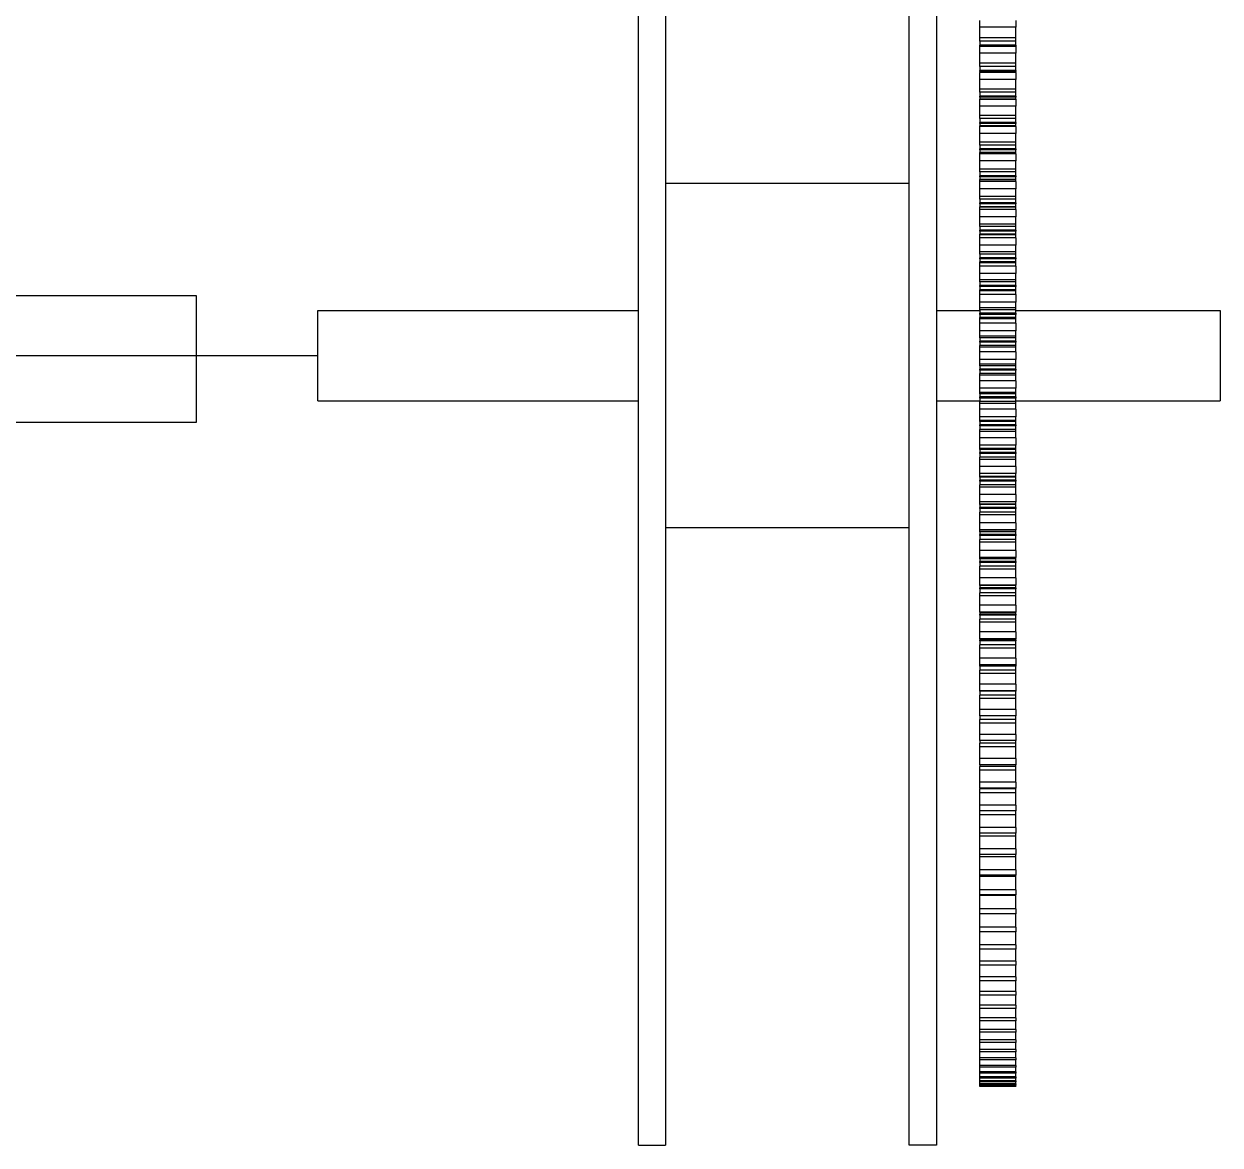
# Model space of a CAD drawing. Extents: x -518 to 2151, y -2845 to -846.
# Drawn here: x 508 to 773.2, y -1342.6 to -1094 of the extents above; entities that cross this region are included whole.
import ezdxf

# ---------------------------------------------------------------- set-up
doc = ezdxf.new("R2010")
doc.units = 0
doc.layers.get('0').update_dxf_attribs({"linetype": 'CONTINUOUS'})
doc.layers.add('green', color=108, linetype='CONTINUOUS')

msp = doc.modelspace()

# ---------------------------------------------------------------- linework, layer by layer
at = {"color": 1}
for p, q in [((644.27634, -1342.57919), (644.27634, -992.57919)), ((650.27634, -992.57919), (650.27634, -1167.57919)), ((704.27634, -1167.57919), (704.27634, -992.57919)), ((710.27634, -992.57919), (710.27634, -1342.57919)), ((719.87102, -1094.76431), (719.87102, -1093.303)), ((719.87102, -1097.09813), (719.87102, -1094.76431)), ((727.87102, -1094.76431), (719.87102, -1094.76431)), ((727.87102, -1093.303), (727.87102, -1094.76431)), ((727.87102, -1097.09813), (727.87102, -1094.76431)), ((727.87102, -1097.09813), (719.87102, -1097.09813)), ((719.87102, -1097.84672), (719.87102, -1097.09813)), ((727.87102, -1097.84672), (727.87102, -1097.09813)), ((727.87102, -1097.84672), (719.87102, -1097.84672)), ((719.87102, -1097.84672), (719.87102, -1098.73798)), ((727.87102, -1098.73798), (719.87102, -1098.73798)), ((719.87102, -1098.95152), (719.87102, -1098.73798)), ((727.87102, -1098.95152), (719.87102, -1098.95152)), ((719.87102, -1098.95152), (719.87102, -1099.01246)), ((727.87102, -1099.01246), (719.87102, -1099.01246)), ((719.87102, -1100.50187), (719.87102, -1099.01246)), ((727.87102, -1098.73798), (727.87102, -1097.84672)), ((727.87102, -1098.73798), (727.87102, -1098.95152)), ((727.87102, -1099.01246), (727.87102, -1098.95152)), ((727.87102, -1099.01246), (727.87102, -1100.50187)), ((727.87102, -1100.50187), (719.87102, -1100.50187)), ((719.87102, -1102.74839), (719.87102, -1100.50187)), ((727.87102, -1102.74839), (719.87102, -1102.74839)), ((719.87102, -1103.46672), (719.87102, -1102.74839)), ((727.87102, -1102.74839), (727.87102, -1100.50187)), ((727.87102, -1103.46672), (727.87102, -1102.74839)), ((727.87102, -1103.46672), (719.87102, -1103.46672)), ((719.87102, -1103.46672), (719.87102, -1104.35255)), ((727.87102, -1104.35255), (719.87102, -1104.35255)), ((719.87102, -1104.56998), (719.87102, -1104.35255)), ((727.87102, -1104.56998), (719.87102, -1104.56998)), ((719.87102, -1104.56998), (719.87102, -1104.82765)), ((727.87102, -1104.82765), (719.87102, -1104.82765)), ((719.87102, -1106.34286), (719.87102, -1104.82765)), ((727.87102, -1104.35255), (727.87102, -1103.46672)), ((727.87102, -1104.35255), (727.87102, -1104.56998)), ((727.87102, -1104.82765), (727.87102, -1104.56998)), ((727.87102, -1104.82765), (727.87102, -1106.34286)), ((727.87102, -1106.34286), (719.87102, -1106.34286)), ((719.87102, -1108.49862), (719.87102, -1106.34286)), ((727.87102, -1108.49862), (727.87102, -1106.34286)), ((719.87102, -1109.18557), (719.87102, -1108.49862)), ((727.87102, -1108.49862), (719.87102, -1108.49862)), ((727.87102, -1109.18557), (719.87102, -1109.18557)), ((719.87102, -1109.18557), (719.87102, -1110.0646)), ((727.87102, -1110.0646), (719.87102, -1110.0646)), ((719.87102, -1110.2856), (719.87102, -1110.0646)), ((727.87102, -1110.2856), (719.87102, -1110.2856)), ((719.87102, -1110.2856), (719.87102, -1110.7247)), ((719.87102, -1110.7247), (727.87102, -1110.7247)), ((719.87102, -1110.73959), (719.87102, -1110.7247)), ((727.87102, -1110.73959), (719.87102, -1110.73959)), ((719.87102, -1112.27828), (719.87102, -1110.73959)), ((727.87102, -1109.18557), (727.87102, -1108.49862)), ((727.87102, -1110.0646), (727.87102, -1109.18557)), ((727.87102, -1110.0646), (727.87102, -1110.2856)), ((727.87102, -1110.7247), (727.87102, -1110.2856)), ((727.87102, -1110.73959), (727.87102, -1110.7247)), ((727.87102, -1110.73959), (727.87102, -1112.27828)), ((727.87102, -1112.27828), (719.87102, -1112.27828)), ((719.87102, -1114.33995), (719.87102, -1112.27828)), ((727.87102, -1114.33995), (727.87102, -1112.27828)), ((727.87102, -1114.33995), (719.87102, -1114.33995)), ((719.87102, -1114.99445), (719.87102, -1114.33995)), ((727.87102, -1114.99445), (719.87102, -1114.99445)), ((719.87102, -1114.99445), (719.87102, -1115.86533)), ((727.87102, -1115.86533), (719.87102, -1115.86533)), ((719.87102, -1116.08956), (719.87102, -1115.86533)), ((727.87102, -1114.99445), (727.87102, -1114.33995)), ((727.87102, -1115.86533), (727.87102, -1114.99445)), ((727.87102, -1115.86533), (727.87102, -1116.08956)), ((727.87102, -1116.08956), (719.87102, -1116.08956)), ((719.87102, -1116.08956), (719.87102, -1116.62887)), ((727.87102, -1116.62887), (719.87102, -1116.62887)), ((719.87102, -1116.73917), (719.87102, -1116.62887)), ((727.87102, -1116.73917), (719.87102, -1116.73917)), ((719.87102, -1118.29896), (719.87102, -1116.73917)), ((727.87102, -1118.29896), (719.87102, -1118.29896)), ((719.87102, -1120.26336), (719.87102, -1118.29896)), ((727.87102, -1116.62887), (727.87102, -1116.08956)), ((727.87102, -1116.73917), (727.87102, -1116.62887)), ((727.87102, -1116.73917), (727.87102, -1118.29896)), ((727.87102, -1120.26336), (727.87102, -1118.29896)), ((719.87102, -1120.88442), (719.87102, -1120.26336)), ((727.87102, -1120.26336), (719.87102, -1120.26336)), ((727.87102, -1120.88442), (719.87102, -1120.88442)), ((719.87102, -1120.88442), (719.87102, -1121.74581)), ((727.87102, -1120.88442), (727.87102, -1120.26336)), ((727.87102, -1121.74581), (727.87102, -1120.88442)), ((727.87102, -1121.74581), (719.87102, -1121.74581)), ((719.87102, -1121.97291), (719.87102, -1121.74581)), ((727.87102, -1121.97291), (719.87102, -1121.97291)), ((719.87102, -1121.97291), (719.87102, -1122.54537)), ((727.87102, -1122.54537), (719.87102, -1122.54537)), ((719.87102, -1122.58168), (719.87102, -1122.54537)), ((727.87102, -1122.58168), (719.87102, -1122.58168)), ((719.87102, -1122.81715), (719.87102, -1122.58168)), ((727.87102, -1122.81715), (719.87102, -1122.81715)), ((719.87102, -1124.39563), (719.87102, -1122.81715)), ((727.87102, -1121.74581), (727.87102, -1121.97291)), ((727.87102, -1122.54537), (727.87102, -1121.97291)), ((727.87102, -1122.58168), (727.87102, -1122.54537)), ((727.87102, -1122.81715), (727.87102, -1122.58168)), ((727.87102, -1122.81715), (727.87102, -1124.39563)), ((727.87102, -1124.39563), (719.87102, -1124.39563)), ((719.87102, -1126.25974), (719.87102, -1124.39563)), ((727.87102, -1126.25974), (719.87102, -1126.25974)), ((719.87102, -1126.84639), (719.87102, -1126.25974)), ((727.87102, -1126.25974), (727.87102, -1124.39563)), ((727.87102, -1126.84639), (727.87102, -1126.25974)), ((727.87102, -1126.84639), (719.87102, -1126.84639)), ((719.87102, -1126.84639), (719.87102, -1127.69696)), ((727.87102, -1127.69696), (719.87102, -1127.69696)), ((719.87102, -1127.92659), (719.87102, -1127.69696)), ((727.87102, -1127.92659), (719.87102, -1127.92659)), ((719.87102, -1127.92659), (719.87102, -1128.52584)), ((727.87102, -1128.52584), (719.87102, -1128.52584)), ((719.87102, -1128.60388), (719.87102, -1128.52584)), ((727.87102, -1128.60388), (719.87102, -1128.60388)), ((719.87102, -1128.96414), (719.87102, -1128.60388)), ((727.87102, -1128.96414), (719.87102, -1128.96414)), ((719.87102, -1130.55889), (719.87102, -1128.96414)), ((727.87102, -1127.69696), (727.87102, -1126.84639)), ((727.87102, -1127.69696), (727.87102, -1127.92659)), ((727.87102, -1128.52584), (727.87102, -1127.92659)), ((727.87102, -1128.60388), (727.87102, -1128.52584)), ((727.87102, -1128.96414), (727.87102, -1128.60388)), ((727.87102, -1128.96414), (727.87102, -1130.55889)), ((704.27634, -1129.42919), (650.27634, -1129.42919)), ((719.87102, -1132.31982), (719.87102, -1130.55889)), ((727.87102, -1130.55889), (719.87102, -1130.55889)), ((727.87102, -1132.31982), (727.87102, -1130.55889)), ((727.87102, -1132.31982), (719.87102, -1132.31982)), ((719.87102, -1132.87117), (719.87102, -1132.31982)), ((727.87102, -1132.87117), (719.87102, -1132.87117)), ((719.87102, -1132.87117), (719.87102, -1133.7096)), ((727.87102, -1133.7096), (719.87102, -1133.7096)), ((719.87102, -1133.94141), (719.87102, -1133.7096)), ((727.87102, -1133.94141), (719.87102, -1133.94141)), ((719.87102, -1133.94141), (719.87102, -1134.56653)), ((727.87102, -1134.56653), (719.87102, -1134.56653)), ((719.87102, -1134.68617), (719.87102, -1134.56653)), ((727.87102, -1132.87117), (727.87102, -1132.31982)), ((727.87102, -1133.7096), (727.87102, -1132.87117)), ((727.87102, -1133.7096), (727.87102, -1133.94141)), ((727.87102, -1134.56653), (727.87102, -1133.94141)), ((727.87102, -1134.68617), (727.87102, -1134.56653)), ((727.87102, -1134.68617), (719.87102, -1134.68617)), ((719.87102, -1135.17068), (719.87102, -1134.68617)), ((727.87102, -1135.17068), (719.87102, -1135.17068)), ((719.87102, -1136.77923), (719.87102, -1135.17068)), ((727.87102, -1136.77923), (719.87102, -1136.77923)), ((719.87102, -1138.43428), (719.87102, -1136.77923)), ((727.87102, -1135.17068), (727.87102, -1134.68617)), ((727.87102, -1135.17068), (727.87102, -1136.77923)), ((727.87102, -1138.43428), (727.87102, -1136.77923)), ((727.87102, -1138.43428), (719.87102, -1138.43428)), ((719.87102, -1138.94946), (719.87102, -1138.43428)), ((727.87102, -1138.94946), (719.87102, -1138.94946)), ((719.87102, -1138.94946), (719.87102, -1139.77446)), ((727.87102, -1139.77446), (719.87102, -1139.77446)), ((719.87102, -1140.00809), (719.87102, -1139.77446)), ((727.87102, -1138.94946), (727.87102, -1138.43428)), ((727.87102, -1139.77446), (727.87102, -1138.94946)), ((727.87102, -1139.77446), (727.87102, -1140.00809)), ((727.87102, -1140.00809), (719.87102, -1140.00809)), ((719.87102, -1140.00809), (719.87102, -1140.65812)), ((727.87102, -1140.65812), (719.87102, -1140.65812)), ((719.87102, -1140.81918), (719.87102, -1140.65812)), ((727.87102, -1140.81918), (719.87102, -1140.81918)), ((719.87102, -1141.42719), (719.87102, -1140.81918)), ((727.87102, -1141.42719), (719.87102, -1141.42719)), ((719.87102, -1143.04706), (719.87102, -1141.42719)), ((727.87102, -1140.65812), (727.87102, -1140.00809)), ((727.87102, -1140.81918), (727.87102, -1140.65812)), ((727.87102, -1141.42719), (727.87102, -1140.81918)), ((727.87102, -1141.42719), (727.87102, -1143.04706)), ((719.87102, -1144.59367), (719.87102, -1143.04706)), ((727.87102, -1143.04706), (719.87102, -1143.04706)), ((727.87102, -1144.59367), (719.87102, -1144.59367)), ((719.87102, -1145.0719), (719.87102, -1144.59367)), ((727.87102, -1145.0719), (719.87102, -1145.0719)), ((719.87102, -1145.0719), (719.87102, -1145.8822)), ((727.87102, -1144.59367), (727.87102, -1143.04706)), ((727.87102, -1145.0719), (727.87102, -1144.59367)), ((727.87102, -1145.8822), (727.87102, -1145.0719)), ((727.87102, -1145.8822), (719.87102, -1145.8822)), ((719.87102, -1146.11729), (719.87102, -1145.8822)), ((727.87102, -1146.11729), (719.87102, -1146.11729)), ((719.87102, -1146.11729), (719.87102, -1146.79122)), ((727.87102, -1146.79122), (719.87102, -1146.79122)), ((719.87102, -1146.99346), (719.87102, -1146.79122)), ((727.87102, -1146.99346), (719.87102, -1146.99346)), ((719.87102, -1147.72402), (719.87102, -1146.99346)), ((727.87102, -1147.72402), (719.87102, -1147.72402)), ((719.87102, -1149.35271), (719.87102, -1147.72402)), ((727.87102, -1145.8822), (727.87102, -1146.11729)), ((727.87102, -1146.79122), (727.87102, -1146.11729)), ((727.87102, -1146.99346), (727.87102, -1146.79122)), ((727.87102, -1147.72402), (727.87102, -1146.99346)), ((727.87102, -1147.72402), (727.87102, -1149.35271)), ((727.87102, -1149.35271), (719.87102, -1149.35271)), ((719.87102, -1150.7885), (719.87102, -1149.35271)), ((727.87102, -1150.7885), (727.87102, -1149.35271)), ((727.87102, -1150.7885), (719.87102, -1150.7885)), ((719.87102, -1151.22905), (719.87102, -1150.7885)), ((727.87102, -1151.22905), (719.87102, -1151.22905)), ((719.87102, -1151.22905), (719.87102, -1152.0234)), ((727.87102, -1152.0234), (719.87102, -1152.0234)), ((719.87102, -1152.25958), (719.87102, -1152.0234)), ((727.87102, -1152.25958), (719.87102, -1152.25958)), ((719.87102, -1152.25958), (719.87102, -1152.95638)), ((727.87102, -1152.95638), (719.87102, -1152.95638)), ((719.87102, -1153.19947), (719.87102, -1152.95638)), ((727.87102, -1151.22905), (727.87102, -1150.7885)), ((727.87102, -1152.0234), (727.87102, -1151.22905)), ((727.87102, -1152.0234), (727.87102, -1152.25958)), ((727.87102, -1152.95638), (727.87102, -1152.25958)), ((727.87102, -1153.19947), (727.87102, -1152.95638)), ((727.87102, -1153.19947), (719.87102, -1153.19947)), ((719.87102, -1154.05147), (719.87102, -1153.19947)), ((719.87102, -1155.68647), (719.87102, -1154.05147)), ((727.87102, -1154.05147), (719.87102, -1154.05147)), ((727.87102, -1155.68647), (719.87102, -1155.68647)), ((719.87102, -1157.00923), (719.87102, -1155.68647)), ((727.87102, -1154.05147), (727.87102, -1153.19947)), ((727.87102, -1154.05147), (727.87102, -1155.68647)), ((727.87102, -1157.00923), (727.87102, -1155.68647)), ((573.15157, -1157.57919), (644.27634, -1157.57919)), ((573.15157, -1167.57919), (573.15157, -1157.57919)), ((710.27634, -1157.57919), (719.87102, -1157.57919)), ((727.87102, -1157.00923), (719.87102, -1157.00923)), ((719.87102, -1157.4114), (719.87102, -1157.00923)), ((727.87102, -1157.4114), (719.87102, -1157.4114)), ((719.87102, -1157.4114), (719.87102, -1158.18858)), ((727.87102, -1158.18858), (719.87102, -1158.18858)), ((719.87102, -1158.42549), (719.87102, -1158.18858)), ((727.87102, -1158.42549), (719.87102, -1158.42549)), ((719.87102, -1158.42549), (719.87102, -1159.14408)), ((727.87102, -1157.4114), (727.87102, -1157.00923)), ((727.87102, -1158.18858), (727.87102, -1157.4114)), ((727.87102, -1157.57919), (773.15157, -1157.57919)), ((727.87102, -1158.18858), (727.87102, -1158.42549)), ((727.87102, -1159.14408), (727.87102, -1158.42549)), ((773.15157, -1157.57919), (773.15157, -1177.57919)), ((727.87102, -1159.14408), (719.87102, -1159.14408)), ((719.87102, -1159.42766), (719.87102, -1159.14408)), ((727.87102, -1159.42766), (719.87102, -1159.42766)), ((719.87102, -1160.39978), (719.87102, -1159.42766)), ((727.87102, -1160.39978), (719.87102, -1160.39978)), ((719.87102, -1162.03857), (719.87102, -1160.39978)), ((727.87102, -1159.42766), (727.87102, -1159.14408)), ((727.87102, -1160.39978), (727.87102, -1159.42766)), ((727.87102, -1160.39978), (727.87102, -1162.03857)), ((727.87102, -1162.03857), (719.87102, -1162.03857)), ((719.87102, -1163.24625), (719.87102, -1162.03857)), ((727.87102, -1163.24625), (719.87102, -1163.24625)), ((719.87102, -1163.60943), (719.87102, -1163.24625)), ((727.87102, -1163.60943), (719.87102, -1163.60943)), ((719.87102, -1163.60943), (719.87102, -1164.36824)), ((727.87102, -1163.24625), (727.87102, -1162.03857)), ((727.87102, -1163.60943), (727.87102, -1163.24625)), ((727.87102, -1164.36824), (727.87102, -1163.60943)), ((727.87102, -1164.36824), (719.87102, -1164.36824)), ((719.87102, -1164.60552), (719.87102, -1164.36824)), ((727.87102, -1164.60552), (719.87102, -1164.60552)), ((719.87102, -1164.60552), (719.87102, -1165.34479)), ((727.87102, -1165.34479), (719.87102, -1165.34479)), ((719.87102, -1165.66842), (719.87102, -1165.34479)), ((727.87102, -1165.66842), (719.87102, -1165.66842)), ((719.87102, -1166.75916), (719.87102, -1165.66842)), ((727.87102, -1164.36824), (727.87102, -1164.60552)), ((727.87102, -1165.34479), (727.87102, -1164.60552)), ((727.87102, -1165.66842), (727.87102, -1165.34479)), ((727.87102, -1166.75916), (727.87102, -1165.66842)), ((573.15157, -1177.57919), (573.15157, -1167.57919)), ((650.27634, -1167.57919), (650.27634, -1342.57919)), ((704.27634, -1342.57919), (704.27634, -1167.57919)), ((719.87102, -1168.39922), (719.87102, -1166.75916)), ((727.87102, -1166.75916), (719.87102, -1166.75916)), ((727.87102, -1168.39922), (719.87102, -1168.39922)), ((719.87102, -1169.48995), (719.87102, -1168.39922)), ((727.87102, -1166.75916), (727.87102, -1168.39922)), ((727.87102, -1169.48995), (727.87102, -1168.39922)), ((727.87102, -1169.48995), (719.87102, -1169.48995)), ((719.87102, -1169.81359), (719.87102, -1169.48995)), ((727.87102, -1169.81359), (719.87102, -1169.81359)), ((719.87102, -1169.81359), (719.87102, -1170.55285)), ((727.87102, -1170.55285), (719.87102, -1170.55285)), ((719.87102, -1170.79013), (719.87102, -1170.55285)), ((727.87102, -1170.79013), (719.87102, -1170.79013)), ((719.87102, -1170.79013), (719.87102, -1171.54894)), ((727.87102, -1171.54894), (719.87102, -1171.54894)), ((719.87102, -1171.91212), (719.87102, -1171.54894)), ((727.87102, -1169.81359), (727.87102, -1169.48995)), ((727.87102, -1170.55285), (727.87102, -1169.81359)), ((727.87102, -1170.55285), (727.87102, -1170.79013)), ((727.87102, -1171.54894), (727.87102, -1170.79013)), ((727.87102, -1171.91212), (727.87102, -1171.54894)), ((727.87102, -1171.91212), (719.87102, -1171.91212)), ((719.87102, -1173.1198), (719.87102, -1171.91212)), ((727.87102, -1173.1198), (719.87102, -1173.1198)), ((719.87102, -1174.75859), (719.87102, -1173.1198)), ((727.87102, -1173.1198), (727.87102, -1171.91212)), ((727.87102, -1173.1198), (727.87102, -1174.75859)), ((727.87102, -1174.75859), (719.87102, -1174.75859)), ((719.87102, -1175.73071), (719.87102, -1174.75859)), ((727.87102, -1175.73071), (719.87102, -1175.73071)), ((719.87102, -1176.01429), (719.87102, -1175.73071)), ((727.87102, -1176.01429), (719.87102, -1176.01429)), ((719.87102, -1176.01429), (719.87102, -1176.73288)), ((727.87102, -1176.73288), (719.87102, -1176.73288)), ((719.87102, -1176.96979), (719.87102, -1176.73288)), ((727.87102, -1176.96979), (719.87102, -1176.96979)), ((719.87102, -1176.96979), (719.87102, -1177.74697)), ((727.87102, -1175.73071), (727.87102, -1174.75859)), ((727.87102, -1176.01429), (727.87102, -1175.73071)), ((727.87102, -1176.73288), (727.87102, -1176.01429)), ((727.87102, -1176.73288), (727.87102, -1176.96979)), ((727.87102, -1177.74697), (727.87102, -1176.96979)), ((573.15157, -1177.57919), (644.27634, -1177.57919)), ((710.27634, -1177.57919), (719.87102, -1177.57919)), ((727.87102, -1177.74697), (719.87102, -1177.74697)), ((719.87102, -1178.14914), (719.87102, -1177.74697)), ((719.87102, -1179.4719), (719.87102, -1178.14914)), ((727.87102, -1178.14914), (719.87102, -1178.14914)), ((727.87102, -1179.4719), (719.87102, -1179.4719)), ((719.87102, -1181.1069), (719.87102, -1179.4719)), ((727.87102, -1177.57919), (773.15157, -1177.57919)), ((727.87102, -1178.14914), (727.87102, -1177.74697)), ((727.87102, -1179.4719), (727.87102, -1178.14914)), ((727.87102, -1179.4719), (727.87102, -1181.1069)), ((727.87102, -1181.1069), (719.87102, -1181.1069)), ((719.87102, -1181.9589), (719.87102, -1181.1069)), ((727.87102, -1181.9589), (719.87102, -1181.9589)), ((719.87102, -1182.20199), (719.87102, -1181.9589)), ((727.87102, -1182.20199), (719.87102, -1182.20199)), ((719.87102, -1182.20199), (719.87102, -1182.89879)), ((727.87102, -1181.9589), (727.87102, -1181.1069)), ((727.87102, -1182.20199), (727.87102, -1181.9589)), ((727.87102, -1182.89879), (727.87102, -1182.20199)), ((727.87102, -1182.89879), (719.87102, -1182.89879)), ((719.87102, -1183.13497), (719.87102, -1182.89879)), ((727.87102, -1183.13497), (719.87102, -1183.13497)), ((719.87102, -1183.13497), (719.87102, -1183.92933)), ((727.87102, -1183.92933), (719.87102, -1183.92933)), ((719.87102, -1184.36987), (719.87102, -1183.92933)), ((727.87102, -1184.36987), (719.87102, -1184.36987)), ((719.87102, -1185.80566), (719.87102, -1184.36987)), ((727.87102, -1182.89879), (727.87102, -1183.13497)), ((727.87102, -1183.92933), (727.87102, -1183.13497)), ((727.87102, -1184.36987), (727.87102, -1183.92933)), ((727.87102, -1185.80566), (727.87102, -1184.36987)), ((727.87102, -1185.80566), (719.87102, -1185.80566)), ((719.87102, -1187.43435), (719.87102, -1185.80566)), ((727.87102, -1187.43435), (719.87102, -1187.43435)), ((719.87102, -1188.16491), (719.87102, -1187.43435)), ((727.87102, -1185.80566), (727.87102, -1187.43435)), ((727.87102, -1188.16491), (727.87102, -1187.43435)), ((727.87102, -1188.16491), (719.87102, -1188.16491)), ((719.87102, -1188.36715), (719.87102, -1188.16491)), ((727.87102, -1188.36715), (719.87102, -1188.36715)), ((719.87102, -1188.36715), (719.87102, -1189.04108)), ((727.87102, -1189.04108), (719.87102, -1189.04108)), ((719.87102, -1189.27617), (719.87102, -1189.04108)), ((727.87102, -1189.27617), (719.87102, -1189.27617)), ((719.87102, -1189.27617), (719.87102, -1190.08647)), ((719.87102, -1190.5647), (719.87102, -1190.08647)), ((727.87102, -1190.08647), (719.87102, -1190.08647)), ((727.87102, -1188.36715), (727.87102, -1188.16491)), ((727.87102, -1189.04108), (727.87102, -1188.36715)), ((727.87102, -1189.04108), (727.87102, -1189.27617)), ((727.87102, -1190.08647), (727.87102, -1189.27617)), ((727.87102, -1190.5647), (727.87102, -1190.08647)), ((727.87102, -1190.5647), (719.87102, -1190.5647)), ((719.87102, -1192.11131), (719.87102, -1190.5647)), ((727.87102, -1192.11131), (719.87102, -1192.11131)), ((719.87102, -1193.73118), (719.87102, -1192.11131)), ((727.87102, -1192.11131), (727.87102, -1190.5647)), ((727.87102, -1192.11131), (727.87102, -1193.73118)), ((727.87102, -1193.73118), (719.87102, -1193.73118)), ((719.87102, -1194.33919), (719.87102, -1193.73118)), ((727.87102, -1194.33919), (719.87102, -1194.33919)), ((719.87102, -1194.50025), (719.87102, -1194.33919)), ((727.87102, -1194.50025), (719.87102, -1194.50025)), ((719.87102, -1194.50152), (719.87102, -1195.15028)), ((727.87102, -1195.15028), (719.87102, -1195.15028)), ((719.87102, -1195.38391), (719.87102, -1195.15028)), ((727.87102, -1195.38391), (719.87102, -1195.38391)), ((719.87102, -1195.38391), (719.87102, -1196.20891)), ((727.87102, -1194.33919), (727.87102, -1193.73118)), ((727.87102, -1194.50025), (727.87102, -1194.33919)), ((727.87102, -1195.15028), (727.87102, -1194.50025)), ((727.87102, -1195.15028), (727.87102, -1195.38391)), ((727.87102, -1196.20891), (727.87102, -1195.38391)), ((727.87102, -1196.20891), (719.87102, -1196.20891)), ((719.87102, -1196.72409), (719.87102, -1196.20891)), ((727.87102, -1196.72409), (719.87102, -1196.72409)), ((719.87102, -1198.37914), (719.87102, -1196.72409)), ((727.87102, -1196.72409), (727.87102, -1196.20891)), ((727.87102, -1198.37914), (727.87102, -1196.72409)), ((727.87102, -1198.37914), (719.87102, -1198.37914)), ((719.87102, -1199.98769), (719.87102, -1198.37914)), ((727.87102, -1199.98769), (719.87102, -1199.98769)), ((719.87102, -1200.4722), (719.87102, -1199.98769)), ((727.87102, -1200.4722), (719.87102, -1200.4722)), ((719.87102, -1200.59184), (719.87102, -1200.4722)), ((727.87102, -1200.59184), (719.87102, -1200.59184)), ((719.87102, -1200.59184), (719.87102, -1201.21696)), ((727.87102, -1198.37914), (727.87102, -1199.98769)), ((727.87102, -1200.4722), (727.87102, -1199.98769)), ((727.87102, -1200.59184), (727.87102, -1200.4722)), ((727.87102, -1201.21696), (727.87102, -1200.59184)), ((727.87102, -1201.21696), (719.87102, -1201.21696)), ((719.87102, -1201.44877), (719.87102, -1201.21696)), ((719.87102, -1201.44877), (719.87102, -1202.2872)), ((727.87102, -1201.44877), (719.87102, -1201.44877)), ((727.87102, -1202.2872), (719.87102, -1202.2872)), ((719.87102, -1202.83855), (719.87102, -1202.2872)), ((727.87102, -1202.83855), (719.87102, -1202.83855)), ((719.87102, -1204.59948), (719.87102, -1202.83855)), ((727.87102, -1201.21696), (727.87102, -1201.44877)), ((727.87102, -1202.2872), (727.87102, -1201.44877)), ((727.87102, -1202.83855), (727.87102, -1202.2872)), ((727.87102, -1204.59948), (727.87102, -1202.83855)), ((704.27634, -1205.72919), (650.27634, -1205.72919)), ((727.87102, -1204.59948), (719.87102, -1204.59948)), ((719.87102, -1206.19423), (719.87102, -1204.59948)), ((727.87102, -1206.19423), (719.87102, -1206.19423)), ((719.87102, -1206.55449), (719.87102, -1206.19423)), ((727.87102, -1204.59948), (727.87102, -1206.19423)), ((727.87102, -1206.55449), (727.87102, -1206.19423)), ((727.87102, -1206.55449), (719.87102, -1206.55449)), ((719.87102, -1206.63253), (719.87102, -1206.55449)), ((727.87102, -1206.63253), (719.87102, -1206.63253)), ((719.87102, -1206.63331), (719.87102, -1207.23178)), ((727.87102, -1207.23178), (719.87102, -1207.23178)), ((719.87102, -1207.46141), (719.87102, -1207.23178)), ((727.87102, -1207.46141), (719.87102, -1207.46141)), ((719.87102, -1207.46141), (719.87102, -1208.31198)), ((727.87102, -1208.31198), (719.87102, -1208.31198)), ((719.87102, -1208.89863), (719.87102, -1208.31198)), ((727.87102, -1206.63253), (727.87102, -1206.55449)), ((727.87102, -1207.23178), (727.87102, -1206.63331)), ((727.87102, -1207.23178), (727.87102, -1207.46141)), ((727.87102, -1208.31198), (727.87102, -1207.46141)), ((727.87102, -1208.89863), (727.87102, -1208.31198)), ((727.87102, -1208.89863), (719.87102, -1208.89863)), ((719.87102, -1210.76274), (719.87102, -1208.89863)), ((727.87102, -1210.76274), (719.87102, -1210.76274)), ((719.87102, -1212.34122), (719.87102, -1210.76274)), ((727.87102, -1210.76274), (727.87102, -1208.89863)), ((727.87102, -1210.76274), (727.87102, -1212.34122)), ((727.87102, -1212.34122), (719.87102, -1212.34122)), ((719.87102, -1212.57669), (719.87102, -1212.34122)), ((727.87102, -1212.57669), (719.87102, -1212.57669)), ((719.87102, -1212.613), (719.87102, -1212.57669)), ((727.87102, -1212.613), (719.87102, -1212.613)), ((719.87102, -1212.613), (719.87102, -1213.18546)), ((727.87102, -1213.18546), (719.87102, -1213.18546)), ((719.87102, -1213.41256), (719.87102, -1213.18546)), ((719.87102, -1213.41256), (719.87102, -1214.27395)), ((727.87102, -1213.41256), (719.87102, -1213.41256)), ((727.87102, -1212.57669), (727.87102, -1212.34122)), ((727.87102, -1212.613), (727.87102, -1212.57669)), ((727.87102, -1213.18546), (727.87102, -1212.613)), ((727.87102, -1213.18546), (727.87102, -1213.41256)), ((727.87102, -1214.27395), (727.87102, -1213.41256)), ((727.87102, -1214.27395), (719.87102, -1214.27395)), ((719.87102, -1214.89501), (719.87102, -1214.27395)), ((727.87102, -1214.89501), (719.87102, -1214.89501)), ((719.87102, -1216.85941), (719.87102, -1214.89501)), ((727.87102, -1214.89501), (727.87102, -1214.27395)), ((727.87102, -1216.85941), (727.87102, -1214.89501)), ((727.87102, -1216.85941), (719.87102, -1216.85941)), ((719.87102, -1218.4192), (719.87102, -1216.85941)), ((727.87102, -1218.4192), (719.87102, -1218.4192)), ((719.87102, -1218.5295), (719.87102, -1218.4192)), ((727.87102, -1218.5295), (719.87102, -1218.5295)), ((719.87102, -1218.5295), (719.87102, -1219.06881)), ((727.87102, -1219.06881), (719.87102, -1219.06881)), ((719.87102, -1219.29304), (719.87102, -1219.06881)), ((727.87102, -1219.29304), (719.87102, -1219.29304)), ((719.87102, -1219.29304), (719.87102, -1220.16392)), ((727.87102, -1216.85941), (727.87102, -1218.4192)), ((727.87102, -1218.5295), (727.87102, -1218.4192)), ((727.87102, -1219.06881), (727.87102, -1218.5295)), ((727.87102, -1219.06881), (727.87102, -1219.29304)), ((727.87102, -1220.16392), (727.87102, -1219.29304)), ((727.87102, -1220.16392), (719.87102, -1220.16392)), ((719.87102, -1220.81842), (719.87102, -1220.16392)), ((727.87102, -1220.81842), (719.87102, -1220.81842)), ((719.87102, -1222.88009), (719.87102, -1220.81842)), ((727.87102, -1220.81842), (727.87102, -1220.16392)), ((727.87102, -1222.88009), (727.87102, -1220.81842)), ((727.87102, -1222.88009), (719.87102, -1222.88009)), ((719.87102, -1224.41878), (719.87102, -1222.88009)), ((727.87102, -1224.41878), (719.87102, -1224.41878)), ((719.87102, -1224.43367), (719.87102, -1224.41878)), ((719.87102, -1224.43367), (727.87102, -1224.43367)), ((719.87102, -1224.43367), (719.87102, -1224.87277)), ((727.87102, -1222.88009), (727.87102, -1224.41878)), ((727.87102, -1224.43367), (727.87102, -1224.41878)), ((727.87102, -1224.87277), (727.87102, -1224.43367)), ((727.87102, -1224.87277), (719.87102, -1224.87277)), ((719.87102, -1225.09377), (719.87102, -1224.87277)), ((719.87102, -1225.09377), (719.87102, -1225.97281)), ((727.87102, -1225.09377), (719.87102, -1225.09377)), ((727.87102, -1225.97281), (719.87102, -1225.97281)), ((719.87102, -1226.65975), (719.87102, -1225.97281)), ((727.87102, -1226.65975), (719.87102, -1226.65975)), ((719.87102, -1228.81551), (719.87102, -1226.65975)), ((727.87102, -1224.87277), (727.87102, -1225.09377)), ((727.87102, -1225.97281), (727.87102, -1225.09377)), ((727.87102, -1226.65975), (727.87102, -1225.97281)), ((727.87102, -1228.81551), (727.87102, -1226.65975)), ((727.87102, -1228.81551), (719.87102, -1228.81551)), ((719.87102, -1230.33072), (719.87102, -1228.81551)), ((727.87102, -1228.81551), (727.87102, -1230.33072)), ((727.87102, -1230.33072), (719.87102, -1230.33072)), ((719.87102, -1230.33072), (719.87102, -1230.58839)), ((727.87102, -1230.58839), (719.87102, -1230.58839)), ((719.87102, -1230.80583), (719.87102, -1230.58839)), ((727.87102, -1230.80583), (719.87102, -1230.80583)), ((719.87102, -1230.80583), (719.87102, -1231.69165)), ((727.87102, -1231.69165), (719.87102, -1231.69165)), ((719.87102, -1232.40998), (719.87102, -1231.69165)), ((727.87102, -1232.40998), (719.87102, -1232.40998)), ((719.87102, -1234.6565), (719.87102, -1232.40998)), ((727.87102, -1230.58839), (727.87102, -1230.33072)), ((727.87102, -1230.58839), (727.87102, -1230.80583)), ((727.87102, -1231.69165), (727.87102, -1230.80583)), ((727.87102, -1232.40998), (727.87102, -1231.69165)), ((727.87102, -1234.6565), (727.87102, -1232.40998)), ((727.87102, -1234.6565), (719.87102, -1234.6565)), ((719.87102, -1236.14591), (719.87102, -1234.6565)), ((727.87102, -1234.6565), (727.87102, -1236.14591)), ((727.87102, -1236.14591), (719.87102, -1236.14591)), ((719.87102, -1236.14591), (719.87102, -1236.20686)), ((727.87102, -1236.20686), (719.87102, -1236.20686)), ((719.87102, -1236.42039), (719.87102, -1236.20686)), ((727.87102, -1236.42039), (719.87102, -1236.42039)), ((719.87102, -1236.42039), (719.87102, -1237.31165)), ((719.87102, -1238.06024), (719.87102, -1237.31165)), ((727.87102, -1237.31165), (719.87102, -1237.31165)), ((727.87102, -1236.20686), (727.87102, -1236.14591)), ((727.87102, -1236.20686), (727.87102, -1236.42039)), ((727.87102, -1237.31165), (727.87102, -1236.42039)), ((727.87102, -1238.06024), (727.87102, -1237.31165)), ((727.87102, -1238.06024), (719.87102, -1238.06024)), ((719.87102, -1240.39406), (719.87102, -1238.06024)), ((727.87102, -1240.39406), (719.87102, -1240.39406)), ((719.87102, -1241.85537), (719.87102, -1240.39406)), ((727.87102, -1240.39406), (727.87102, -1238.06024)), ((727.87102, -1240.39406), (727.87102, -1241.85537)), ((727.87102, -1241.85537), (719.87102, -1241.85537)), ((719.87102, -1241.9288), (719.87102, -1241.85537)), ((727.87102, -1241.9288), (719.87102, -1241.9288)), ((719.87102, -1241.9288), (719.87102, -1242.82412)), ((727.87102, -1242.82412), (719.87102, -1242.82412)), ((719.87102, -1243.60183), (719.87102, -1242.82412)), ((727.87102, -1241.85537), (727.87102, -1241.9288)), ((727.87102, -1242.82412), (727.87102, -1241.9288)), ((727.87102, -1243.60183), (727.87102, -1242.82412)), ((727.87102, -1243.60183), (719.87102, -1243.60183)), ((719.87102, -1246.01935), (719.87102, -1243.60183)), ((727.87102, -1246.01935), (727.87102, -1243.60183)), ((727.87102, -1246.01935), (719.87102, -1246.01935)), ((719.87102, -1247.4503), (719.87102, -1246.01935)), ((727.87102, -1247.4503), (719.87102, -1247.4503)), ((719.87102, -1247.4503), (719.87102, -1248.22056)), ((719.87102, -1249.02619), (719.87102, -1248.22056)), ((727.87102, -1248.22056), (719.87102, -1248.22056)), ((727.87102, -1246.01935), (727.87102, -1247.4503)), ((727.87102, -1248.22056), (727.87102, -1247.4503)), ((727.87102, -1249.02619), (727.87102, -1248.22056)), ((727.87102, -1249.02619), (719.87102, -1249.02619)), ((719.87102, -1251.52369), (719.87102, -1249.02619)), ((727.87102, -1251.52369), (727.87102, -1249.02619)), ((727.87102, -1251.52369), (719.87102, -1251.52369)), ((719.87102, -1252.92207), (719.87102, -1251.52369)), ((727.87102, -1252.92207), (719.87102, -1252.92207)), ((719.87102, -1252.92207), (719.87102, -1253.49267)), ((727.87102, -1253.49267), (719.87102, -1253.49267)), ((719.87102, -1254.32497), (719.87102, -1253.49267)), ((727.87102, -1251.52369), (727.87102, -1252.92207)), ((727.87102, -1253.49267), (727.87102, -1252.92207)), ((727.87102, -1254.32497), (727.87102, -1253.49267)), ((727.87102, -1254.32497), (719.87102, -1254.32497)), ((719.87102, -1256.89859), (719.87102, -1254.32497)), ((727.87102, -1256.89859), (727.87102, -1254.32497)), ((727.87102, -1256.89859), (719.87102, -1256.89859)), ((719.87102, -1258.26225), (719.87102, -1256.89859)), ((727.87102, -1258.26225), (719.87102, -1258.26225)), ((719.87102, -1258.26225), (719.87102, -1258.6323)), ((727.87102, -1258.6323), (719.87102, -1258.6323)), ((719.87102, -1259.48999), (719.87102, -1258.6323)), ((727.87102, -1256.89859), (727.87102, -1258.26225)), ((727.87102, -1258.6323), (727.87102, -1258.26225)), ((727.87102, -1259.48999), (727.87102, -1258.6323)), ((719.87102, -1262.13577), (719.87102, -1259.48999)), ((727.87102, -1259.48999), (719.87102, -1259.48999)), ((727.87102, -1262.13577), (727.87102, -1259.48999)), ((727.87102, -1262.13577), (719.87102, -1262.13577)), ((719.87102, -1263.46261), (719.87102, -1262.13577)), ((727.87102, -1263.46261), (719.87102, -1263.46261)), ((719.87102, -1263.46261), (719.87102, -1263.63154)), ((727.87102, -1263.63154), (719.87102, -1263.63154)), ((719.87102, -1264.5133), (719.87102, -1263.63154)), ((727.87102, -1264.5133), (719.87102, -1264.5133)), ((719.87102, -1267.22715), (719.87102, -1264.5133)), ((727.87102, -1262.13577), (727.87102, -1263.46261)), ((727.87102, -1263.63154), (727.87102, -1263.46261)), ((727.87102, -1264.5133), (727.87102, -1263.63154)), ((727.87102, -1267.22715), (727.87102, -1264.5133)), ((727.87102, -1267.22715), (719.87102, -1267.22715)), ((719.87102, -1268.51512), (719.87102, -1267.22715)), ((727.87102, -1268.51512), (719.87102, -1268.51512)), ((719.87102, -1269.38714), (719.87102, -1268.51512)), ((727.87102, -1269.38714), (719.87102, -1269.38714)), ((719.87102, -1272.16488), (719.87102, -1269.38714)), ((727.87102, -1267.22715), (727.87102, -1268.51512)), ((727.87102, -1269.38714), (727.87102, -1268.51512)), ((727.87102, -1272.16488), (727.87102, -1269.38714)), ((719.87102, -1273.41199), (719.87102, -1272.16488)), ((727.87102, -1272.16488), (719.87102, -1272.16488)), ((727.87102, -1272.16488), (727.87102, -1273.41199)), ((727.87102, -1273.41199), (719.87102, -1273.41199)), ((719.87102, -1274.10399), (719.87102, -1273.41199)), ((727.87102, -1274.10399), (719.87102, -1274.10399)), ((719.87102, -1276.94135), (719.87102, -1274.10399)), ((727.87102, -1274.10399), (727.87102, -1273.41199)), ((727.87102, -1276.94135), (727.87102, -1274.10399)), ((727.87102, -1276.94135), (719.87102, -1276.94135)), ((719.87102, -1278.14568), (719.87102, -1276.94135)), ((727.87102, -1276.94135), (727.87102, -1278.14568)), ((727.87102, -1278.14568), (719.87102, -1278.14568)), ((719.87102, -1278.6566), (719.87102, -1278.14568)), ((727.87102, -1278.6566), (719.87102, -1278.6566)), ((719.87102, -1281.54918), (719.87102, -1278.6566)), ((727.87102, -1278.6566), (727.87102, -1278.14568)), ((727.87102, -1281.54918), (727.87102, -1278.6566)), ((727.87102, -1281.54918), (719.87102, -1281.54918)), ((719.87102, -1282.70888), (719.87102, -1281.54918)), ((727.87102, -1282.70888), (719.87102, -1282.70888)), ((719.87102, -1283.03793), (719.87102, -1282.70888)), ((719.87102, -1285.98129), (719.87102, -1283.03793)), ((727.87102, -1283.03793), (719.87102, -1283.03793)), ((727.87102, -1281.54918), (727.87102, -1282.70888)), ((727.87102, -1283.03793), (727.87102, -1282.70888)), ((727.87102, -1285.98129), (727.87102, -1283.03793)), ((719.87102, -1287.09456), (719.87102, -1285.98129)), ((727.87102, -1285.98129), (719.87102, -1285.98129)), ((719.87102, -1287.24123), (719.87102, -1287.09456)), ((727.87102, -1287.09456), (719.87102, -1287.09456)), ((719.87102, -1290.23082), (719.87102, -1287.24123)), ((727.87102, -1287.24123), (719.87102, -1287.24123)), ((727.87102, -1285.98129), (727.87102, -1287.09456)), ((727.87102, -1287.24123), (727.87102, -1287.09456)), ((727.87102, -1290.23082), (727.87102, -1287.24123)), ((719.87102, -1291.29596), (719.87102, -1290.23082)), ((727.87102, -1290.23082), (719.87102, -1290.23082)), ((727.87102, -1290.23082), (727.87102, -1291.29596)), ((719.87102, -1294.29124), (719.87102, -1291.29596)), ((727.87102, -1291.29596), (719.87102, -1291.29596)), ((727.87102, -1294.29124), (727.87102, -1291.29596)), ((719.87102, -1295.30659), (719.87102, -1294.29124)), ((727.87102, -1294.29124), (719.87102, -1294.29124)), ((719.87102, -1298.15628), (719.87102, -1295.30659)), ((727.87102, -1295.30659), (719.87102, -1295.30659)), ((727.87102, -1294.29124), (727.87102, -1295.30659)), ((727.87102, -1298.15628), (727.87102, -1295.30659)), ((719.87102, -1299.12028), (719.87102, -1298.15628)), ((727.87102, -1298.15628), (719.87102, -1298.15628)), ((727.87102, -1298.15628), (727.87102, -1299.12028)), ((719.87102, -1301.81997), (719.87102, -1299.12028)), ((727.87102, -1299.12028), (719.87102, -1299.12028)), ((727.87102, -1301.81997), (727.87102, -1299.12028)), ((719.87102, -1302.73114), (719.87102, -1301.81997)), ((727.87102, -1301.81997), (719.87102, -1301.81997)), ((719.87102, -1305.27668), (719.87102, -1302.73114)), ((727.87102, -1302.73114), (719.87102, -1302.73114)), ((727.87102, -1301.81997), (727.87102, -1302.73114)), ((727.87102, -1305.27668), (727.87102, -1302.73114)), ((719.87102, -1306.13361), (719.87102, -1305.27668)), ((727.87102, -1305.27668), (719.87102, -1305.27668)), ((719.87102, -1308.52106), (719.87102, -1306.13361)), ((727.87102, -1306.13361), (719.87102, -1306.13361)), ((727.87102, -1305.27668), (727.87102, -1306.13361)), ((727.87102, -1308.52106), (727.87102, -1306.13361)), ((727.87102, -1308.52106), (719.87102, -1308.52106)), ((719.87102, -1309.32243), (719.87102, -1308.52106)), ((727.87102, -1309.32243), (719.87102, -1309.32243)), ((719.87102, -1311.54813), (719.87102, -1309.32243)), ((727.87102, -1308.52106), (727.87102, -1309.32243)), ((727.87102, -1311.54813), (727.87102, -1309.32243)), ((727.87102, -1311.54813), (719.87102, -1311.54813)), ((719.87102, -1312.2927), (719.87102, -1311.54813)), ((727.87102, -1311.54813), (727.87102, -1312.2927)), ((727.87102, -1312.2927), (719.87102, -1312.2927)), ((719.87102, -1314.3532), (719.87102, -1312.2927)), ((727.87102, -1314.3532), (719.87102, -1314.3532)), ((719.87102, -1315.03983), (719.87102, -1314.3532)), ((727.87102, -1314.3532), (727.87102, -1312.2927)), ((727.87102, -1314.3532), (727.87102, -1315.03983)), ((727.87102, -1315.03983), (719.87102, -1315.03983)), ((719.87102, -1316.93196), (719.87102, -1315.03983)), ((727.87102, -1316.93196), (719.87102, -1316.93196)), ((719.87102, -1317.55958), (719.87102, -1316.93196)), ((719.87102, -1319.28043), (719.87102, -1317.55958)), ((727.87102, -1317.55958), (719.87102, -1317.55958)), ((727.87102, -1316.93196), (727.87102, -1315.03983)), ((727.87102, -1316.93196), (727.87102, -1317.55958)), ((727.87102, -1319.28043), (727.87102, -1317.55958)), ((727.87102, -1319.28043), (719.87102, -1319.28043)), ((719.87102, -1319.84808), (719.87102, -1319.28043)), ((727.87102, -1319.84808), (719.87102, -1319.84808)), ((719.87102, -1321.39499), (719.87102, -1319.84808)), ((727.87102, -1319.28043), (727.87102, -1319.84808)), ((727.87102, -1321.39499), (727.87102, -1319.84808)), ((727.87102, -1321.39499), (719.87102, -1321.39499)), ((719.87102, -1321.90179), (719.87102, -1321.39499)), ((727.87102, -1321.90179), (719.87102, -1321.90179)), ((719.87102, -1323.27237), (719.87102, -1321.90179)), ((727.87102, -1321.39499), (727.87102, -1321.90179)), ((727.87102, -1323.27237), (727.87102, -1321.90179)), ((727.87102, -1323.27237), (719.87102, -1323.27237)), ((719.87102, -1323.71755), (719.87102, -1323.27237)), ((727.87102, -1323.71755), (719.87102, -1323.71755)), ((719.87102, -1324.90968), (719.87102, -1323.71755)), ((727.87102, -1324.90968), (719.87102, -1324.90968)), ((719.87102, -1325.29255), (719.87102, -1324.90968)), ((727.87102, -1325.29255), (719.87102, -1325.29255)), ((719.87102, -1326.30441), (719.87102, -1325.29255)), ((727.87102, -1323.27237), (727.87102, -1323.71755)), ((727.87102, -1324.90968), (727.87102, -1323.71755)), ((727.87102, -1324.90968), (727.87102, -1325.29255)), ((727.87102, -1326.30441), (727.87102, -1325.29255)), ((727.87102, -1326.30441), (719.87102, -1326.30441)), ((719.87102, -1326.62437), (719.87102, -1326.30441)), ((727.87102, -1326.62437), (719.87102, -1326.62437)), ((719.87102, -1327.45439), (719.87102, -1326.62437)), ((727.87102, -1327.45439), (719.87102, -1327.45439)), ((719.87102, -1327.71095), (719.87102, -1327.45439)), ((727.87102, -1327.71095), (719.87102, -1327.71095)), ((719.87102, -1328.35785), (719.87102, -1327.71095)), ((727.87102, -1326.30441), (727.87102, -1326.62437)), ((727.87102, -1327.45439), (727.87102, -1326.62437)), ((727.87102, -1327.45439), (727.87102, -1327.71095)), ((727.87102, -1328.35785), (727.87102, -1327.71095)), ((727.87102, -1328.35785), (719.87102, -1328.35785)), ((719.87102, -1328.55062), (719.87102, -1328.35785)), ((727.87102, -1328.55062), (719.87102, -1328.55062)), ((719.87102, -1329.01341), (719.87102, -1328.55062)), ((727.87102, -1329.01341), (719.87102, -1329.01341)), ((719.87102, -1329.14209), (719.87102, -1329.01341)), ((727.87102, -1329.14209), (719.87102, -1329.14209)), ((719.87102, -1329.42004), (719.87102, -1329.14209)), ((727.87102, -1329.42004), (719.87102, -1329.42004)), ((719.87102, -1329.48443), (719.87102, -1329.42004)), ((727.87102, -1329.48443), (719.87102, -1329.48443)), ((719.87102, -1329.57713), (719.87102, -1329.48443)), ((727.87102, -1329.57713), (719.87102, -1329.57713)), ((719.87102, -1329.57921), (719.87102, -1329.57713)), ((727.87102, -1329.57921), (719.87102, -1329.57921)), ((727.87102, -1328.35785), (727.87102, -1328.55062)), ((727.87102, -1329.01341), (727.87102, -1328.55062)), ((727.87102, -1329.01341), (727.87102, -1329.14209)), ((727.87102, -1329.42004), (727.87102, -1329.14209)), ((727.87102, -1329.42004), (727.87102, -1329.48443)), ((727.87102, -1329.57713), (727.87102, -1329.48443)), ((727.87102, -1329.57713), (727.87102, -1329.57921)), ((644.27634, -1342.57919), (650.27634, -1342.57919)), ((710.27634, -1342.57919), (704.27634, -1342.57919))]:
    msp.add_line(p, q, dxfattribs=at)
msp.add_lwpolyline([(273.52509, -1182.29618), (546.3299, -1182.29618), (546.3299, -1154.29618), (273.52509, -1154.29618)], close=True)
at = {"layer": 'green'}
msp.add_line((573.15157, -1167.57919), (467.23535, -1167.57919), dxfattribs=at)

doc.saveas('drawing.dxf')
